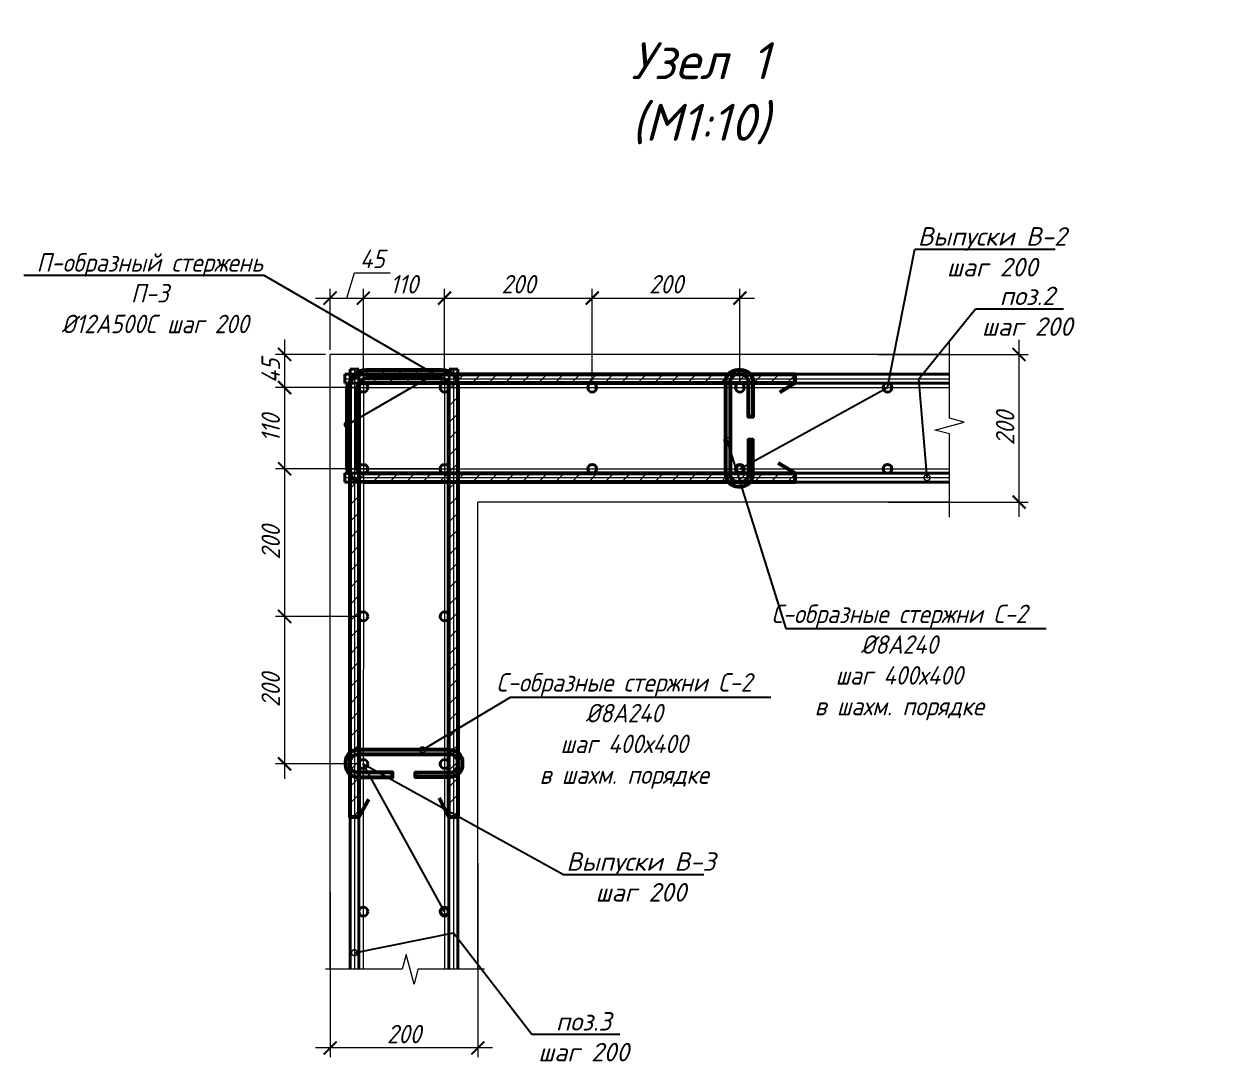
# Model space of a CAD drawing. Header units: millimetres. Extents: x 504091 to 2165846, y 135022 to 442887.
# Drawn here: x 1396968 to 1398583, y 209258 to 210672 of the extents above; entities that cross this region are included whole.
import ezdxf
from ezdxf import colors
from ezdxf.entities.mleader import LeaderData, LeaderLine
from ezdxf.math import Vec2, Vec3

# ---------------------------------------------------------------- set-up
doc = ezdxf.new("R2010")
doc.units = ezdxf.units.MM
doc.layers.get('Defpoints').update_dxf_attribs({"color": 255})
doc.layers.add('!Defpoints', color=255, linetype='Continuous', lineweight=5, plot=False)
doc.layers.add('PDF _Геометрия', color=7, linetype='Continuous')
doc.layers.add('SGRAND', color=7, linetype='Continuous')
for name, color, linetype, lineweight in [('Арматура 12', 26, 'Continuous', 50), ('Монолит тонкий', 204, 'Continuous', 9), ('Размер', 7, 'Continuous', 13), ('Размеры КР', 164, 'Continuous', 9)]:
    doc.layers.add(name, color=color, linetype=linetype, lineweight=lineweight)
doc.styles.add('GOST 2.304_new', font='isocpeur.ttf', dxfattribs={"width": 0.9, "oblique": 15})
doc.dimstyles.new('SPDS 1_10', dxfattribs={"dimscale": 10, "dimtxt": 2.5, "dimasz": 1.77, "dimexe": 1.25, "dimexo": 0.625, "dimtad": 1, "dimdec": 0, "dimrnd": 0.001, "dimtxsty": 'GOST 2.304_new', "dimblk": 'ARCHTICK', "dimcen": 2.5, "dimdle": 2, "dimclrt": 256, "dimadec": 0, "dimazin": 2, "dimtfac": 0.75, "dimtdec": 0, "dimtmove": 1, "dimatfit": 3, "dimfxl": 0, "dimtolj": 1, "dimlwd": 9, "dimlwe": 9, "dimarcsym": 0})

# ---------------------------------------------------------------- blocks, each defined once
blk = doc.blocks.new('_DotSmall')
at = {"color": 0, "linetype": 'ByBlock', "lineweight": 35, "const_width": 0.5}
blk.add_lwpolyline([(-0.0625, 0, 1), (0.0625, 0, 1)], format="xyb", close=True, dxfattribs=at)
blk = doc.blocks.new('_ArchTick')
at = {"color": 0, "linetype": 'ByBlock', "const_width": 0.15}
blk.add_lwpolyline([(-0.5, -0.5), (0.5, 0.5)], dxfattribs=at)
blk = doc.blocks.new('*D3957')
at = {"layer": 'Defpoints', "color": 0, "lineweight": 20, "transparency": 16777216}
for p in [(1397382.6, 210223.7), (1397320.9, 210178.7), (1397427.6, 210178.7)]:
    blk.add_point(p, dxfattribs=at)
at = {"layer": 'Размеры КР', "color": 0, "lineweight": 9, "transparency": 16777216}
for p, q in [((1397320.9, 210243.7), (1397320.9, 210158.7)), ((1397376.3, 210223.7), (1397308.4, 210223.7)), ((1397421.3, 210178.7), (1397308.4, 210178.7))]:
    blk.add_line(p, q, dxfattribs=at)
at = {"layer": 'Размеры КР', "color": 0, "lineweight": 9, "transparency": 16777216, "xscale": 17.7, "yscale": 17.7, "zscale": 17.7}
for p, rotation in [((1397320.9, 210223.7), 90), ((1397320.9, 210178.7), 270)]:
    blk.add_blockref('_ArchTick', p, dxfattribs=dict(at, rotation=rotation))
at = {"layer": 'Размеры КР', "lineweight": 20, "transparency": 16777216, "insert": (1397302.1, 210201.2), "char_height": 25, "attachment_point": 5, "rotation": 90, "style": 'GOST 2.304_new'}
blk.add_mtext('\\A1;45', dxfattribs=at)
blk = doc.blocks.new('*D3958')
at = {"layer": 'Defpoints', "color": 0, "lineweight": 20, "transparency": 16777216}
for p in [(1397427.6, 210178.7), (1397320.9, 210068.6), (1397537.6, 210068.6)]:
    blk.add_point(p, dxfattribs=at)
at = {"layer": 'Размеры КР', "color": 0, "lineweight": 9, "transparency": 16777216}
for p, q in [((1397320.9, 210198.7), (1397320.9, 210048.6)), ((1397421.3, 210178.7), (1397308.4, 210178.7)), ((1397531.3, 210068.6), (1397308.4, 210068.6))]:
    blk.add_line(p, q, dxfattribs=at)
at = {"layer": 'Размеры КР', "color": 0, "lineweight": 9, "transparency": 16777216, "xscale": 17.7, "yscale": 17.7, "zscale": 17.7}
for p, rotation in [((1397320.9, 210178.7), 90), ((1397320.9, 210068.6), 270)]:
    blk.add_blockref('_ArchTick', p, dxfattribs=dict(at, rotation=rotation))
at = {"layer": 'Размеры КР', "lineweight": 20, "transparency": 16777216, "insert": (1397302.1, 210123.7), "char_height": 25, "attachment_point": 5, "rotation": 90, "style": 'GOST 2.304_new'}
blk.add_mtext('\\A1;110', dxfattribs=at)
blk = doc.blocks.new('*D3959')
at = {"layer": 'Defpoints', "color": 0, "lineweight": 20, "transparency": 16777216}
for p in [(1397537.6, 210068.6), (1397320.9, 209868.7), (1397427.6, 209868.7)]:
    blk.add_point(p, dxfattribs=at)
at = {"layer": 'Размеры КР', "color": 0, "lineweight": 9, "transparency": 16777216}
for p, q in [((1397320.9, 210088.6), (1397320.9, 209848.7)), ((1397531.3, 210068.6), (1397308.4, 210068.6)), ((1397421.3, 209868.7), (1397308.4, 209868.7))]:
    blk.add_line(p, q, dxfattribs=at)
at = {"layer": 'Размеры КР', "color": 0, "lineweight": 9, "transparency": 16777216, "xscale": 17.7, "yscale": 17.7, "zscale": 17.7}
for p, rotation in [((1397320.9, 210068.6), 90), ((1397320.9, 209868.7), 270)]:
    blk.add_blockref('_ArchTick', p, dxfattribs=dict(at, rotation=rotation))
at = {"layer": 'Размеры КР', "lineweight": 20, "transparency": 16777216, "insert": (1397302.1, 209968.7), "char_height": 25, "attachment_point": 5, "rotation": 90, "style": 'GOST 2.304_new'}
blk.add_mtext('\\A1;200', dxfattribs=at)
blk = doc.blocks.new('*D3960')
at = {"layer": 'Defpoints', "color": 0, "lineweight": 20, "transparency": 16777216}
for p in [(1397427.6, 209868.7), (1397320.9, 209668.7), (1397427.5, 209668.7)]:
    blk.add_point(p, dxfattribs=at)
at = {"layer": 'Размеры КР', "color": 0, "lineweight": 9, "transparency": 16777216}
for p, q in [((1397320.9, 209888.7), (1397320.9, 209648.7)), ((1397421.3, 209868.7), (1397308.4, 209868.7)), ((1397421.3, 209668.7), (1397308.4, 209668.7))]:
    blk.add_line(p, q, dxfattribs=at)
at = {"layer": 'Размеры КР', "color": 0, "lineweight": 9, "transparency": 16777216, "xscale": 17.7, "yscale": 17.7, "zscale": 17.7}
for p, rotation in [((1397320.9, 209868.7), 90), ((1397320.9, 209668.7), 270)]:
    blk.add_blockref('_ArchTick', p, dxfattribs=dict(at, rotation=rotation))
at = {"layer": 'Размеры КР', "lineweight": 20, "transparency": 16777216, "insert": (1397302.1, 209768.7), "char_height": 25, "attachment_point": 5, "rotation": 90, "style": 'GOST 2.304_new'}
blk.add_mtext('\\A1;200', dxfattribs=at)
blk = doc.blocks.new('*D3961')
at = {"layer": 'Defpoints', "color": 0, "lineweight": 20, "transparency": 16777216}
for p in [(1397427.6, 210299.9), (1397382.6, 210223.7), (1397427.6, 210178.7)]:
    blk.add_point(p, dxfattribs=at)
at = {"layer": 'Размеры КР', "color": 0, "lineweight": 9, "transparency": 16777216}
for p, q in [((1397405.1, 210299.9), (1397415.4, 210334.3)), ((1397415.4, 210334.3), (1397463.9, 210334.3)), ((1397382.6, 210229.9), (1397382.6, 210312.4)), ((1397427.6, 210184.9), (1397427.6, 210312.4)), ((1397362.6, 210299.9), (1397447.6, 210299.9))]:
    blk.add_line(p, q, dxfattribs=at)
at = {"layer": 'Размеры КР', "color": 0, "lineweight": 9, "transparency": 16777216, "xscale": 17.7, "yscale": 17.7, "zscale": 17.7, "rotation": 180}
blk.add_blockref('_ArchTick', (1397382.6, 210299.9), dxfattribs=at)
at = {"layer": 'Размеры КР', "color": 0, "lineweight": 9, "transparency": 16777216, "xscale": 17.7, "yscale": 17.7, "zscale": 17.7}
blk.add_blockref('_ArchTick', (1397427.6, 210299.9), dxfattribs=at)
at = {"layer": 'Размеры КР', "lineweight": 20, "transparency": 16777216, "insert": (1397439.6, 210353), "char_height": 25, "attachment_point": 5, "style": 'GOST 2.304_new'}
blk.add_mtext('\\A1;45', dxfattribs=at)
blk = doc.blocks.new('*D3962')
at = {"layer": 'Defpoints', "color": 0, "lineweight": 20, "transparency": 16777216}
for p in [(1397537.6, 210299.9), (1397427.6, 210178.7), (1397537.6, 210178.6)]:
    blk.add_point(p, dxfattribs=at)
at = {"layer": 'Размеры КР', "color": 0, "lineweight": 9, "transparency": 16777216}
for p, q in [((1397427.6, 210184.9), (1397427.6, 210312.4)), ((1397537.6, 210184.9), (1397537.6, 210312.4)), ((1397407.6, 210299.9), (1397557.6, 210299.9))]:
    blk.add_line(p, q, dxfattribs=at)
at = {"layer": 'Размеры КР', "color": 0, "lineweight": 9, "transparency": 16777216, "xscale": 17.7, "yscale": 17.7, "zscale": 17.7, "rotation": 180}
blk.add_blockref('_ArchTick', (1397427.6, 210299.9), dxfattribs=at)
at = {"layer": 'Размеры КР', "color": 0, "lineweight": 9, "transparency": 16777216, "xscale": 17.7, "yscale": 17.7, "zscale": 17.7}
blk.add_blockref('_ArchTick', (1397537.6, 210299.9), dxfattribs=at)
at = {"layer": 'Размеры КР', "lineweight": 20, "transparency": 16777216, "insert": (1397482.6, 210318.7), "char_height": 25, "attachment_point": 5, "style": 'GOST 2.304_new'}
blk.add_mtext('\\A1;110', dxfattribs=at)
blk = doc.blocks.new('*D3963')
at = {"layer": 'Defpoints', "color": 0, "lineweight": 20, "transparency": 16777216}
for p in [(1397737.6, 210299.9), (1397537.6, 210178.6), (1397737.6, 210178.7)]:
    blk.add_point(p, dxfattribs=at)
at = {"layer": 'Размеры КР', "color": 0, "lineweight": 9, "transparency": 16777216}
for p, q in [((1397537.6, 210184.9), (1397537.6, 210312.4)), ((1397737.6, 210184.9), (1397737.6, 210312.4)), ((1397517.6, 210299.9), (1397757.6, 210299.9))]:
    blk.add_line(p, q, dxfattribs=at)
at = {"layer": 'Размеры КР', "color": 0, "lineweight": 9, "transparency": 16777216, "xscale": 17.7, "yscale": 17.7, "zscale": 17.7, "rotation": 180}
blk.add_blockref('_ArchTick', (1397537.6, 210299.9), dxfattribs=at)
at = {"layer": 'Размеры КР', "color": 0, "lineweight": 9, "transparency": 16777216, "xscale": 17.7, "yscale": 17.7, "zscale": 17.7}
blk.add_blockref('_ArchTick', (1397737.6, 210299.9), dxfattribs=at)
at = {"layer": 'Размеры КР', "lineweight": 20, "transparency": 16777216, "insert": (1397637.6, 210318.7), "char_height": 25, "attachment_point": 5, "style": 'GOST 2.304_new'}
blk.add_mtext('\\A1;200', dxfattribs=at)
blk = doc.blocks.new('*D3964')
at = {"layer": 'Defpoints', "color": 0, "lineweight": 20, "transparency": 16777216}
for p in [(1397937.6, 210299.9), (1397737.6, 210178.7), (1397937.6, 210178.7)]:
    blk.add_point(p, dxfattribs=at)
at = {"layer": 'Размеры КР', "color": 0, "lineweight": 9, "transparency": 16777216}
for p, q in [((1397737.6, 210184.9), (1397737.6, 210312.4)), ((1397937.6, 210184.9), (1397937.6, 210312.4)), ((1397717.6, 210299.9), (1397957.6, 210299.9))]:
    blk.add_line(p, q, dxfattribs=at)
at = {"layer": 'Размеры КР', "color": 0, "lineweight": 9, "transparency": 16777216, "xscale": 17.7, "yscale": 17.7, "zscale": 17.7, "rotation": 180}
blk.add_blockref('_ArchTick', (1397737.6, 210299.9), dxfattribs=at)
at = {"layer": 'Размеры КР', "color": 0, "lineweight": 9, "transparency": 16777216, "xscale": 17.7, "yscale": 17.7, "zscale": 17.7}
blk.add_blockref('_ArchTick', (1397937.6, 210299.9), dxfattribs=at)
at = {"layer": 'Размеры КР', "lineweight": 20, "transparency": 16777216, "insert": (1397837.6, 210318.7), "char_height": 25, "attachment_point": 5, "style": 'GOST 2.304_new'}
blk.add_mtext('\\A1;200', dxfattribs=at)
blk = doc.blocks.new('*D3965')
at = {"layer": 'Defpoints', "color": 0, "lineweight": 20, "transparency": 16777216}
for p in [(1397582.6, 209540.7), (1397382.6, 209501.7), (1397382.6, 209283.9)]:
    blk.add_point(p, dxfattribs=at)
at = {"layer": 'Размеры КР', "color": 0, "lineweight": 9, "transparency": 16777216}
for p, q in [((1397582.6, 209534.4), (1397582.6, 209271.4)), ((1397382.6, 209495.5), (1397382.6, 209271.4)), ((1397602.6, 209283.9), (1397362.6, 209283.9))]:
    blk.add_line(p, q, dxfattribs=at)
at = {"layer": 'Размеры КР', "color": 0, "lineweight": 9, "transparency": 16777216, "xscale": 17.7, "yscale": 17.7, "zscale": 17.7, "rotation": 180}
blk.add_blockref('_ArchTick', (1397382.6, 209283.9), dxfattribs=at)
at = {"layer": 'Размеры КР', "color": 0, "lineweight": 9, "transparency": 16777216, "xscale": 17.7, "yscale": 17.7, "zscale": 17.7}
blk.add_blockref('_ArchTick', (1397582.6, 209283.9), dxfattribs=at)
at = {"layer": 'Размеры КР', "lineweight": 20, "transparency": 16777216, "insert": (1397482.6, 209302.7), "char_height": 25, "attachment_point": 5, "style": 'GOST 2.304_new'}
blk.add_mtext('\\A1;200', dxfattribs=at)
blk = doc.blocks.new('*D3966')
at = {"layer": 'Defpoints', "color": 0, "lineweight": 20, "transparency": 16777216}
for p in [(1398118.3, 210223.6), (1398315.7, 210223.6), (1398132.3, 210023.6)]:
    blk.add_point(p, dxfattribs=at)
at = {"layer": 'Размеры КР', "color": 0, "lineweight": 9, "transparency": 16777216}
for p, q in [((1398315.7, 210003.6), (1398315.7, 210243.6)), ((1398124.6, 210223.6), (1398328.2, 210223.6)), ((1398138.6, 210023.6), (1398328.2, 210023.6))]:
    blk.add_line(p, q, dxfattribs=at)
at = {"layer": 'Размеры КР', "color": 0, "lineweight": 9, "transparency": 16777216, "xscale": 17.7, "yscale": 17.7, "zscale": 17.7}
for p, rotation in [((1398315.7, 210223.6), 90), ((1398315.7, 210023.6), 270)]:
    blk.add_blockref('_ArchTick', p, dxfattribs=dict(at, rotation=rotation))
at = {"layer": 'Размеры КР', "lineweight": 20, "transparency": 16777216, "insert": (1398296.9, 210123.6), "char_height": 25, "attachment_point": 5, "rotation": 90, "style": 'GOST 2.304_new'}
blk.add_mtext('\\A1;200', dxfattribs=at)

msp = doc.modelspace()

# ---------------------------------------------------------------- hatches: boundary and pattern name
at = {"layer": 'SGRAND', "lineweight": 20}
h = msp.add_hatch(dxfattribs=at)
h.set_pattern_fill('ANSI31', color=256, scale=5)
h.set_pattern_definition([(45, (491113.224, -29515.107), (-11.22532015, 11.22532015), [])])
edge = h.paths.add_edge_path()
edge.add_arc((1397427.7545, 210072.4939), 9.9, 540, 630)
edge.add_line((1397427.7545, 210062.5939), (1398011.9566, 210062.5939))
edge.add_line((1398011.9566, 210062.5939), (1398011.9566, 210050.5939))
edge.add_line((1398011.9566, 210050.5939), (1397427.7545, 210050.5939))
edge.add_arc((1397427.7545, 210072.4939), 21.9, 180, 270, ccw=False)
edge.add_line((1397405.8545, 210072.4939), (1397405.8545, 210174.7617))
edge.add_arc((1397427.7545, 210174.7617), 21.9, 90, 180, ccw=False)
edge.add_line((1397427.7545, 210196.6617), (1398011.9566, 210196.6617))
edge.add_line((1398011.9566, 210196.6617), (1398011.9566, 210184.6617))
edge.add_line((1398011.9566, 210184.6617), (1397427.7545, 210184.6617))
edge.add_arc((1397427.7545, 210174.7617), 9.9, 450, 540)
edge.add_line((1397417.8545, 210174.7617), (1397417.8545, 210072.4939))
edge = h.paths.add_edge_path()
edge.add_arc((1397431.3954, 210180.9556), 9.9, 450, 540)
edge.add_line((1397421.4954, 210180.9556), (1397421.4954, 209596.7535))
edge.add_line((1397421.4954, 209596.7535), (1397409.4954, 209596.7535))
edge.add_line((1397409.4954, 209596.7535), (1397409.4954, 210180.9556))
edge.add_arc((1397431.3954, 210180.9556), 21.9, 450, 540, ccw=False)
edge.add_line((1397431.3954, 210202.8556), (1397533.6631, 210202.8556))
edge.add_arc((1397533.6631, 210180.9556), 21.9, 360, 450, ccw=False)
edge.add_line((1397555.5631, 210180.9556), (1397555.5631, 209596.7535))
edge.add_line((1397555.5631, 209596.7535), (1397543.5631, 209596.7535))
edge.add_line((1397543.5631, 209596.7535), (1397543.5631, 210180.9556))
edge.add_arc((1397533.6631, 210180.9556), 9.9, 360, 450)
edge.add_line((1397533.6631, 210190.8556), (1397431.3954, 210190.8556))

# ---------------------------------------------------------------- linework, layer by layer
at = {"layer": '!Defpoints', "lineweight": 15, "ltscale": 100}
for p, q in [((1397415.5876, 210203.659), (1397415.5216, 209390.4774)), ((1397427.5876, 210203.658), (1397427.5216, 209390.4774)), ((1397537.5876, 210203.6491), (1397537.5216, 209390.4774)), ((1397549.5876, 210203.6481), (1397549.5216, 209390.4774)), ((1397402.5892, 210190.6617), (1398221.6121, 210190.6617)), ((1397402.5892, 210178.6617), (1398221.6121, 210178.6617)), ((1397402.5892, 210068.6617), (1398221.6121, 210068.6617)), ((1397402.5892, 210056.6617), (1398221.6121, 210056.6617))]:
    msp.add_line(p, q, dxfattribs=at)
at = {"layer": 'PDF _Геометрия', "lineweight": 9}
for points in [[(1398221.6121, 210003.0382), (1398221.6121, 210115.8096), (1398201.5109, 210121.0994), (1398241.5017, 210131.8906), (1398221.6121, 210137.1803), (1398221.6121, 210241.2453)], [(1397591.8332, 209390.4774), (1397501.5531, 209390.4774), (1397496.2633, 209370.3762), (1397485.4721, 209410.367), (1397480.1823, 209390.4774), (1397376.1174, 209390.4774)]]:
    msp.add_lwpolyline(points, dxfattribs=at)
at = {"layer": 'Арматура 12', "lineweight": 53, "ltscale": 20}
for p, q in [((1397918.4391, 210062.6617), (1397918.4391, 210184.1617)), ((1397924.4391, 210184.1617), (1397924.4391, 210062.6617)), ((1398011.9566, 210184.6617), (1397991.6185, 210172.2383)), ((1398011.9566, 210062.5939), (1397989.4175, 210076.0592)), ((1397422.0452, 209681.8086), (1397543.5452, 209681.7987)), ((1397543.5457, 209687.7987), (1397422.0457, 209687.8086)), ((1397421.4954, 209596.7535), (1397435.044, 209620.8544)), ((1397543.5631, 209596.7535), (1397530.939, 209622.2851))]:
    msp.add_line(p, q, dxfattribs=at)
for points in [[(1397417.8545, 210072.4939, 0.414213562), (1397427.7545, 210062.5939), (1398011.9566, 210062.5939), (1398011.9566, 210050.5939), (1397427.7545, 210050.5939, -0.414213562), (1397405.8545, 210072.4939), (1397405.8545, 210174.7617, -0.414213562), (1397427.7545, 210196.6617), (1398011.9566, 210196.6617), (1398011.9566, 210184.6617), (1397427.7545, 210184.6617, 0.414213562), (1397417.8545, 210174.7617)], [(1397431.3954, 210190.8556, 0.414213562), (1397421.4954, 210180.9556), (1397421.4954, 209596.7535), (1397409.4954, 209596.7535), (1397409.4954, 210180.9556, -0.414213562), (1397431.3954, 210202.8556), (1397533.6631, 210202.8556, -0.414213562), (1397555.5631, 210180.9556), (1397555.5631, 209596.7535), (1397543.5631, 209596.7535), (1397543.5631, 210180.9556, 0.414213562), (1397533.6631, 210190.8556)]]:
    msp.add_lwpolyline(points, format="xyb", close=True, dxfattribs=at)
for points in [[(1397918.4391, 210184.4055), (1397918.4391, 210186.1617, -0.414213562), (1397934.9391, 210202.6617), (1397938.7844, 210202.6617, -0.414213562), (1397955.2844, 210186.1617), (1397955.2844, 210139.2318), (1397949.2844, 210139.2318), (1397949.2844, 210186.1617, 0.414213562), (1397938.7844, 210196.6617), (1397934.9391, 210196.6617, 0.414213562), (1397924.4391, 210186.1617), (1397924.4391, 210184.4055)], [(1397918.4391, 210062.9178), (1397918.4391, 210061.1617, 0.414213562), (1397934.9391, 210044.6617), (1397938.7844, 210044.6617, 0.414213562), (1397955.2844, 210061.1617), (1397955.2844, 210108.0916), (1397949.2844, 210108.0916), (1397949.2844, 210061.1617, -0.414213562), (1397938.7844, 210050.6617), (1397934.9391, 210050.6617, -0.414213562), (1397924.4391, 210061.1617), (1397924.4391, 210062.9178)], [(1397421.8019, 209687.8086), (1397420.0457, 209687.8087, 0.414213562), (1397403.5444, 209671.3101), (1397403.5441, 209667.4648, 0.414213562), (1397420.0427, 209650.9634), (1397466.9726, 209650.9596), (1397466.9731, 209656.9596), (1397420.0432, 209656.9634, -0.414213562), (1397409.5441, 209667.4643), (1397409.5444, 209671.3096, -0.414213562), (1397420.0452, 209681.8087), (1397421.8014, 209681.8086)], [(1397543.2896, 209687.7987), (1397545.0457, 209687.7986, -0.414213562), (1397561.5444, 209671.2972), (1397561.5441, 209667.4519, -0.414213562), (1397545.0427, 209650.9533), (1397498.1128, 209650.9571), (1397498.1133, 209656.9571), (1397545.0432, 209656.9533, 0.414213562), (1397555.5441, 209667.4524), (1397555.5444, 209671.2977, 0.414213562), (1397545.0452, 209681.7986), (1397543.2891, 209681.7987)]]:
    msp.add_lwpolyline(points, format="xyb", dxfattribs=at)
at = {"layer": 'Монолит тонкий', "lineweight": 15, "ltscale": 100}
for p, q in [((1398221.6121, 210223.5935), (1397382.5892, 210223.6617)), ((1397382.5892, 209390.4774), (1397382.5892, 210223.6617)), ((1398221.6121, 210023.5935), (1397582.5892, 210023.6454)), ((1397582.5892, 209390.4774), (1397582.5892, 210023.6454))]:
    msp.add_line(p, q, dxfattribs=at)
at = {"layer": 'Размеры КР', "lineweight": 40}
for p, q in [((1397402.5892, 210196.6617), (1398221.6121, 210196.6617)), ((1397402.5892, 210196.6617), (1397402.5892, 210184.6617)), ((1397409.5876, 210203.6595), (1397409.5216, 209390.4774)), ((1397421.5876, 210203.6585), (1397409.5876, 210203.6595)), ((1397421.5876, 210203.6585), (1397421.5216, 209390.4774)), ((1397543.5876, 210203.6486), (1397543.5216, 209390.4774)), ((1397555.5876, 210203.6476), (1397543.5876, 210203.6486)), ((1397555.5876, 210203.6476), (1397555.5216, 209390.4774)), ((1397402.5892, 210184.6617), (1398221.6121, 210184.6617)), ((1397402.5892, 210062.6617), (1398221.6121, 210062.6617)), ((1397402.5892, 210062.6617), (1397402.5892, 210050.6617)), ((1397402.5892, 210050.6617), (1398221.6121, 210050.6617))]:
    msp.add_line(p, q, dxfattribs=at)
for centre in [(1397427.5856, 210178.658), (1397427.5892, 210178.6617), (1397537.5856, 210178.6491), (1397537.5892, 210178.6617), (1397737.5892, 210178.6617), (1397937.5892, 210178.6617), (1398137.5892, 210178.6617), (1397427.5766, 210068.658), (1397427.5892, 210068.6617), (1397537.5766, 210068.6491), (1397537.5892, 210068.6617), (1397737.5892, 210068.6617), (1397937.5892, 210068.6617), (1398137.5892, 210068.6617), (1397427.5604, 209868.658), (1397537.5604, 209868.6491), (1397427.5442, 209668.658), (1397537.5442, 209668.6491), (1397427.5279, 209468.658), (1397537.5279, 209468.6491)]:
    msp.add_circle(centre, 6, dxfattribs=at)

# ---------------------------------------------------------------- texts
at = {"layer": 'Размер', "ltscale": 20, "insert": (1397884.0441, 210508.2824), "char_height": 50, "width": 511.854399, "attachment_point": 8, "style": 'GOST 2.304_new', "bg_fill": 2}
msp.add_mtext('\\A1;{\\W1;Узел 1\\P(М1:10)}', dxfattribs=at)

# ---------------------------------------------------------------- dimensions: what is measured, and where the dimension line sits
at = {"layer": 'Размеры КР', "lineweight": 20}
for base, p1, p2, angle, picture, middle in [((1397427.5892, 210299.9216), (1397382.5892, 210223.6617), (1397427.5892, 210178.6617), 180, '*D3961', (1397421.6517, 210353.0466)), ((1397537.5856, 210299.9216), (1397427.5892, 210178.6617), (1397537.5856, 210178.6491), 180, '*D3962', (1397482.5874, 210318.6716)), ((1397737.5892, 210299.9216), (1397537.5856, 210178.6491), (1397737.5892, 210178.6617), 180, '*D3963', (1397637.5874, 210318.6716)), ((1397937.5892, 210299.9216), (1397737.5892, 210178.6617), (1397937.5892, 210178.6617), 180, '*D3964', (1397837.5892, 210318.6716)), ((1398315.6846, 210223.6019), (1398132.3288, 210023.6008), (1398118.3148, 210223.6019), 270, '*D3966', (1398296.9346, 210123.6014)), ((1397320.8509, 210068.6491), (1397427.5892, 210178.6617), (1397537.5766, 210068.6491), 270, '*D3958', (1397302.1009, 210123.6554)), ((1397320.8509, 209868.658), (1397537.5766, 210068.6491), (1397427.5604, 209868.658), 270, '*D3959', (1397302.1009, 209968.6535)), ((1397320.8509, 209668.658), (1397427.5604, 209868.658), (1397427.5442, 209668.658), 270, '*D3960', (1397302.1009, 209768.658)), ((1397382.5892, 209283.9178), (1397582.5892, 209540.6578), (1397382.5892, 209501.7414), 180, '*D3965', (1397482.5892, 209302.6678))]:
    dim = msp.add_linear_dim(base=base, p1=p1, p2=p2, angle=angle, dimstyle='SPDS 1_10', dxfattribs=at)
    dim.commit()
    dim.dimension.update_dxf_attribs({"geometry": picture, "text_midpoint": middle})
dim = msp.add_linear_dim(base=(1397320.8509, 210178.6617), p1=(1397382.5892, 210223.6617), p2=(1397427.5892, 210178.6617), angle=270, dimstyle='SPDS 1_10', dxfattribs=at)
dim.commit()
dim.dimension.update_dxf_attribs({"geometry": '*D3957', "text_midpoint": (1397320.8509, 210201.1617), "dimtype": 160})

# ---------------------------------------------------------------- leaders
at = {"layer": 'Размер', "ltscale": 20}
ml = msp.add_multileader_mtext('Standard', dxfattribs=at)
ml.set_content('\\A1;{\\W1;Выпуски В-2\\Pшаг 200}', color=256, style='GOST 2.304_new')
ml.set_leader_properties()
ml.set_arrow_properties(name='DOTSMALL')
ml.build(insert=Vec2(0, 0))
ml.multileader.update_dxf_attribs({"text_left_attachment_type": 6, "text_right_attachment_type": 6, "dogleg_length": 3.2, "arrow_head_size": 16})
ctx = ml.context
ctx.base_point, ctx.char_height, ctx.arrow_head_size, ctx.landing_gap_size, ctx.plane_origin = Vec3(1398177.6584, 210366.0447), 25, 16, 0, Vec3(1352480.5855, -80528.6789)
ctx.left_attachment, ctx.right_attachment, ctx.text_align_type = 6, 6, 1
notes = []
notes.append((ctx, [(1, (1, 1, 0), (1398174.4584, 210366.0447), (1, 0), 3.2, [(1, [(1397937.5892, 210068.6617), (1398137.5892, 210178.6617)], 0, [])])]))
ctx.mtext.insert, ctx.mtext.width, ctx.mtext.alignment, ctx.mtext.flow_direction = Vec3(1398279.3571, 210396.0447), 511.854399, 2, 5
ml = msp.add_multileader_mtext('Standard', dxfattribs=at)
ml.set_content('\\A1;П-образный стержень П-3\\P %%C12А500С шаг 200', color=256, style='GOST 2.304_new')
ml.set_leader_properties()
ml.set_arrow_properties(name='DOTSMALL')
ml.build(insert=Vec2(0, 0))
ml.multileader.update_dxf_attribs({"text_left_attachment_type": 6, "text_right_attachment_type": 6, "arrow_head_size": 16})
ctx = ml.context
ctx.base_point, ctx.char_height, ctx.arrow_head_size, ctx.landing_gap_size, ctx.plane_origin = Vec3(1396986.5139, 210330.7392), 25, 16, 0, Vec3(1398301.5046, 197979.7794)
ctx.left_attachment, ctx.right_attachment, ctx.text_align_type = 6, 6, 1
notes.append((ctx, [(1, (1, 1, 0), (1397293.2076, 210330.7392), (-1, 0), 3.2, [(0, [(1397405.8545, 210128.3986), (1397524.0009, 210196.6617)], 0, [])])]))
ctx.mtext.insert, ctx.mtext.rotation, ctx.mtext.width, ctx.mtext.alignment, ctx.mtext.flow_direction = Vec3(1397138.2608, 210360.7392), 6.283185307, 319.103181, 2, 5
ml = msp.add_multileader_mtext('Standard', dxfattribs=at)
ml.set_content('\\A1;{\\W1;поз.2\\Pшаг 200}', color=256, style='GOST 2.304_new')
ml.set_leader_properties()
ml.set_arrow_properties(name='DOTSMALL')
ml.build(insert=Vec2(0, 0))
ml.multileader.update_dxf_attribs({"text_left_attachment_type": 6, "text_right_attachment_type": 6, "dogleg_length": 3.2, "arrow_head_size": 16})
ctx = ml.context
ctx.base_point, ctx.char_height, ctx.arrow_head_size, ctx.landing_gap_size, ctx.plane_origin = Vec3(1398259.8312, 210285.4959), 25, 16, 0, Vec3(1352352.7045, -80593.9447)
ctx.left_attachment, ctx.right_attachment, ctx.text_align_type = 6, 6, 1
notes.append((ctx, [(1, (1, 1, 0), (1398256.6312, 210285.4959), (1, 0), 3.2, [(1, [(1398191.0445, 210056.6617), (1398180.0879, 210190.6617)], 0, [])])]))
ctx.mtext.insert, ctx.mtext.width, ctx.mtext.alignment, ctx.mtext.flow_direction = Vec3(1398326.7751, 210315.4959), 511.854399, 2, 5
ml = msp.add_multileader_mtext('Standard', dxfattribs=at)
ml.set_content('\\A1;С-образные стержни С-2 %%C8А240\\Pшаг 400х400\\Pв шахм. порядке ', color=256, style='GOST 2.304_new')
ml.set_leader_properties()
ml.set_arrow_properties(name='DOTSMALL')
ml.build(insert=Vec2(0, 0))
ml.multileader.update_dxf_attribs({"text_left_attachment_type": 6, "text_right_attachment_type": 6, "dogleg_length": 3.2, "arrow_head_size": 16})
ctx = ml.context
ctx.base_point, ctx.char_height, ctx.arrow_head_size, ctx.landing_gap_size, ctx.plane_origin = Vec3(1398002.9342, 209852.1152), 25, 16, 0, Vec3(1400234.8988, 179825.8143)
ctx.left_attachment, ctx.right_attachment, ctx.text_align_type = 6, 6, 1
notes.append((ctx, [(0, (1, 1, 0), (1397999.7342, 209852.1152), (1, 0), 3.2, [(1, [(1397920.038, 210107.2372)], 0, [])])]))
ctx.mtext.insert, ctx.mtext.rotation, ctx.mtext.width, ctx.mtext.defined_height, ctx.mtext.alignment, ctx.mtext.flow_direction = Vec3(1398153.4054, 209884.6152), 6.283185307, 345.885042, 57.9167, 2, 5
ml = msp.add_multileader_mtext('Standard', dxfattribs=at)
ml.set_content('\\A1;С-образные стержни С-2 %%C8А240\\Pшаг 400х400\\Pв шахм. порядке ', color=256, style='GOST 2.304_new')
ml.set_leader_properties()
ml.set_arrow_properties(name='DOTSMALL')
ml.build(insert=Vec2(0, 0))
ml.multileader.update_dxf_attribs({"text_left_attachment_type": 6, "text_right_attachment_type": 6, "dogleg_length": 3.2, "arrow_head_size": 16})
ctx = ml.context
ctx.base_point, ctx.char_height, ctx.arrow_head_size, ctx.landing_gap_size, ctx.plane_origin = Vec3(1397630.2998, 209759.2748), 25, 16, 0, Vec3(1399862.2644, 179732.9739)
ctx.left_attachment, ctx.right_attachment, ctx.text_align_type = 6, 6, 1
notes.append((ctx, [(0, (1, 1, 0), (1397627.0998, 209759.2748), (1, 0), 3.2, [(1, [(1397507.8014, 209687.8016)], 0, [])])]))
ctx.mtext.insert, ctx.mtext.rotation, ctx.mtext.width, ctx.mtext.defined_height, ctx.mtext.alignment, ctx.mtext.flow_direction = Vec3(1397780.771, 209791.7748), 6.283185307, 345.885042, 57.9167, 2, 5
ml = msp.add_multileader_mtext('Standard', dxfattribs=at)
ml.set_content('\\A1;{\\W1;Выпуски В-3\\Pшаг 200}', color=256, style='GOST 2.304_new')
ml.set_leader_properties()
ml.set_arrow_properties(name='DOTSMALL')
ml.build(insert=Vec2(0, 0))
ml.multileader.update_dxf_attribs({"text_left_attachment_type": 6, "text_right_attachment_type": 6, "dogleg_length": 3.2, "arrow_head_size": 16})
ctx = ml.context
ctx.base_point, ctx.char_height, ctx.arrow_head_size, ctx.landing_gap_size, ctx.plane_origin = Vec3(1397701.8111, 209518.967), 25, 16, 0, Vec3(1351589.67, -81230.3014)
ctx.left_attachment, ctx.right_attachment, ctx.text_align_type = 6, 6, 1
notes.append((ctx, [(1, (1, 1, 0), (1397698.6111, 209518.967), (1, 0), 3.2, [(1, [(1397537.5279, 209468.6491), (1397427.5442, 209668.658)], 0, [])])]))
ctx.mtext.insert, ctx.mtext.width, ctx.mtext.alignment, ctx.mtext.flow_direction = Vec3(1397803.5099, 209548.967), 511.854399, 2, 5
ml = msp.add_multileader_mtext('Standard', dxfattribs=at)
ml.set_content('\\A1;{\\W1;поз.3\\Pшаг 200}', color=256, style='GOST 2.304_new')
ml.set_leader_properties()
ml.set_arrow_properties(name='DOTSMALL')
ml.build(insert=Vec2(0, 0))
ml.multileader.update_dxf_attribs({"text_left_attachment_type": 6, "text_right_attachment_type": 6, "dogleg_length": 3.2, "arrow_head_size": 16})
ctx = ml.context
ctx.base_point, ctx.char_height, ctx.arrow_head_size, ctx.landing_gap_size, ctx.plane_origin = Vec3(1397658.9424, 209302.4171), 25, 16, 0, Vec3(1351516.7728, -81687.6023)
ctx.left_attachment, ctx.right_attachment, ctx.text_align_type = 6, 6, 1
notes.append((ctx, [(1, (1, 1, 0), (1397655.7424, 209302.4171), (1, 0), 3.2, [(1, [(1397415.5234, 209412.9672), (1397549.5256, 209439.9815)], 0, [])])]))
ctx.mtext.insert, ctx.mtext.width, ctx.mtext.alignment, ctx.mtext.flow_direction = Vec3(1397725.8864, 209332.4171), 511.854399, 2, 5
for ctx, leaders in notes:
    for number, flags, end, landing, length, lines in leaders:
        leader = LeaderData()
        leader.index, (leader.has_last_leader_line, leader.has_dogleg_vector, leader.attachment_direction) = number, flags
        leader.last_leader_point, leader.dogleg_vector, leader.dogleg_length = Vec3(end), Vec3(landing), length
        for number, points, colour, breaks in lines:
            line = LeaderLine()
            line.index, line.vertices, line.color, line.breaks = number, Vec3.list(points), colors.encode_raw_color(colour), breaks
            leader.lines.append(line)
        ctx.leaders.append(leader)

doc.saveas('drawing.dxf')
